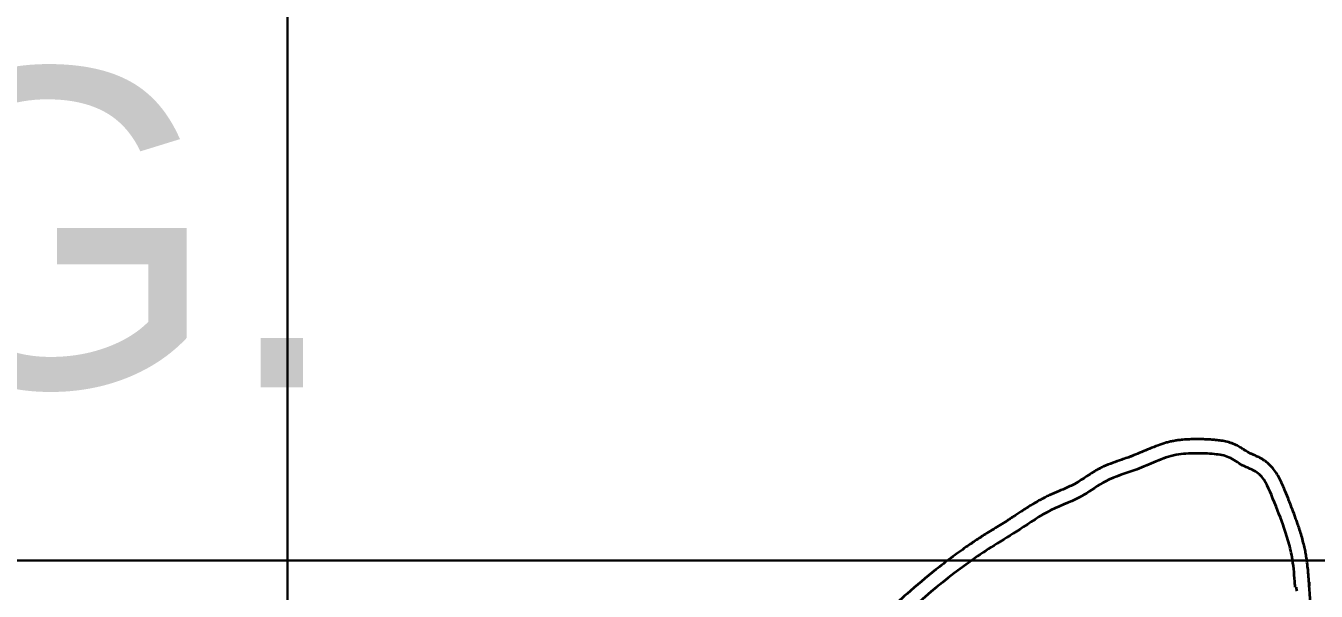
# Model space of a CAD drawing. Header units: millimetres. Extents: x 120281 to 1416367021, y -641565767 to 918373.
# Drawn here: x 840113 to 841004, y 864555 to 864945 of the extents above; entities that cross this region are included whole.
import ezdxf

# ---------------------------------------------------------------- set-up
doc = ezdxf.new("R2010")
doc.units = ezdxf.units.MM
for name, color, linetype, lineweight in [('0_Ном._пера__1', 7, 'Continuous', 35), ('перегородка', 130, 'Continuous', 20), ('размер', 90, 'Continuous', 40)]:
    doc.layers.add(name, color=color, linetype=linetype, lineweight=lineweight)
doc.styles.add('ARIAL', font='arial.ttf')

msp = doc.modelspace()

# ---------------------------------------------------------------- linework, layer by layer
at = {"layer": '0_Ном._пера__1', "linetype": 'Continuous'}
for points, knots in [([(840946.11378, 864656.83871), (840945.40718, 864657.08834), (840944.7072, 864657.30726), (840944.01652, 864657.50102), (840942.5975, 864657.89909), (840941.22468, 864658.19189), (840939.89782, 864658.42077), (840938.57097, 864658.64965), (840937.29606, 864658.81462), (840936.08246, 864658.94781), (840935.75872, 864658.98334), (840935.48907, 864659.01469), (840935.1737, 864659.04616), (840934.85806, 864659.07766), (840934.46266, 864659.11324), (840934.14817, 864659.14186), (840933.51938, 864659.19908), (840932.92076, 864659.24717), (840932.29641, 864659.2935), (840931.0478, 864659.38617), (840929.81151, 864659.4575), (840928.57916, 864659.51114), (840927.2107, 864659.5707), (840925.85159, 864659.60819), (840924.49999, 864659.62754), (840923.51849, 864659.64159), (840922.54113, 864659.64618), (840921.56671, 864659.64278), (840920.81956, 864659.64017), (840920.06549, 864659.63281), (840919.3023, 864659.619), (840918.53904, 864659.6052), (840917.75954, 864659.58537), (840916.98024, 864659.55613), (840915.42176, 864659.49766), (840913.84081, 864659.40354), (840912.2248, 864659.25578), (840911.15425, 864659.1579), (840910.06844, 864659.03639), (840908.97626, 864658.88482), (840907.9845, 864658.74718), (840906.99205, 864658.58464), (840905.98544, 864658.39293), (840905.51343, 864658.30304), (840905.02418, 864658.21024), (840904.55805, 864658.10938), (840904.09194, 864658.00852), (840903.63008, 864657.9013), (840903.17124, 864657.79069), (840902.25375, 864657.56951), (840901.36873, 864657.32767), (840900.47981, 864657.07311), (840898.70196, 864656.564), (840896.9768, 864655.99611), (840895.30685, 864655.39608), (840893.23188, 864654.65053), (840891.23586, 864653.85538), (840889.3126, 864653.05668), (840887.38934, 864652.25798), (840885.53917, 864651.45622), (840883.74463, 864650.68744), (840881.95008, 864649.91867), (840880.21097, 864649.18294), (840878.51077, 864648.50905), (840878.14885, 864648.3656), (840877.76397, 864648.2236), (840877.40541, 864648.08594)], [0, 0, 0, 0, 1, 1, 1, 2, 2, 2, 3, 3, 3, 4, 4, 4, 5, 5, 5, 6, 6, 6, 7, 7, 7, 8, 8, 8, 9, 9, 9, 10, 10, 10, 11, 11, 11, 12, 12, 12, 13, 13, 13, 14, 14, 14, 15, 15, 15, 16, 16, 16, 17, 17, 17, 18, 18, 18, 19, 19, 19, 20, 20, 20, 21, 21, 21, 22, 22, 22, 22]), ([(840989.83469, 864559.26759), (840989.42882, 864565.00709), (840989.02295, 864570.74659), (840988.11646, 864576.41216), (840987.45128, 864580.56953), (840986.51654, 864584.6871), (840985.3717, 864588.75428), (840984.26206, 864592.69641), (840982.95504, 864596.5912), (840981.59599, 864600.41304), (840979.134, 864607.3365), (840976.50124, 864614.02057), (840973.54673, 864621.10281), (840971.09517, 864626.97945), (840968.42207, 864633.13023), (840963.58099, 864636.59559), (840960.65218, 864638.6921), (840956.92987, 864639.80572), (840953.61083, 864641.57548), (840950.35856, 864643.30965), (840947.49351, 864645.67384), (840944.1958, 864647.10848), (840941.11171, 864648.4502), (840937.64921, 864648.97889), (840934.22565, 864649.32282), (840929.95205, 864649.75215), (840925.73915, 864649.89358), (840921.4887, 864649.87593), (840916.85881, 864649.85671), (840912.18438, 864649.64874), (840907.64592, 864648.76782), (840902.89506, 864647.84567), (840898.29321, 864646.18612), (840893.79873, 864644.34293), (840889.3471, 864642.51731), (840885.00081, 864640.51153), (840880.50666, 864638.80804), (840873.28515, 864636.07076), (840865.68187, 864634.114), (840858.90981, 864630.50948), (840853.739, 864627.75725), (840849.05281, 864624.04435), (840843.95678, 864621.10281), (840836.73849, 864616.93625), (840828.69793, 864614.31727), (840821.24968, 864610.58992), (840813.70299, 864606.8133), (840806.76439, 864601.89882), (840799.65283, 864597.30958), (840793.7918, 864593.52733), (840787.81328, 864589.96599), (840781.92859, 864586.24357), (840776.82535, 864583.01548), (840771.79269, 864579.66624), (840766.85222, 864576.19129), (840744.35654, 864560.36865), (840723.77267, 864541.9397), (840703.71819, 864523.07183), (840687.06525, 864507.40423), (840670.77732, 864491.43399), (840654.42695, 864475.48537), (840639.38745, 864460.8154), (840624.29512, 864446.16373), (840610.123, 864430.66635), (840597.51137, 864416.87538), (840585.62847, 864402.41468), (840573.018, 864388.61478), (840565.49614, 864380.38344), (840557.71539, 864372.38721), (840550.22716, 864364.12874), (840542.32347, 864355.41207), (840534.74568, 864346.40325), (840526.96499, 864337.56806), (840519.26466, 864328.82413), (840511.3656, 864320.25027), (840504.25783, 864311.00928), (840498.93617, 864304.09045), (840494.05807, 864296.79765), (840489.83352, 864289.18309), (840485.97947, 864282.23633), (840482.66917, 864275.02178), (840478.70887, 864268.0667), (840473.38711, 864258.72064), (840466.89141, 864249.84313), (840463.6943, 864239.72586), (840462.22756, 864235.08437), (840461.4563, 864230.1819), (840460.91549, 864225.27697), (840460.5065, 864221.56764), (840460.22923, 864217.8569), (840460.35522, 864214.16379), (840460.48796, 864210.2729), (840461.06913, 864206.40159), (840461.47152, 864202.49369), (840461.91391, 864198.19728), (840462.14053, 864193.85668), (840463.13969, 864189.71367), (840463.99818, 864186.15392), (840465.42392, 864182.74007), (840466.47292, 864179.15357), (840467.4717, 864175.73874), (840468.13214, 864172.16726), (840469.81735, 864169.15213), (840471.27435, 864166.54532), (840473.49621, 864164.35451), (840475.37259, 864161.92795), (840478.00643, 864158.52182), (840479.952, 864154.65154), (840482.60424, 864151.36964), (840485.70504, 864147.53268), (840489.77322, 864144.49982), (840493.72762, 864141.36644), (840497.72529, 864138.19876), (840501.60647, 864134.9283), (840505.96319, 864132.47508), (840509.98141, 864130.21246), (840514.4056, 864128.64497), (840518.75816, 864126.91751), (840523.75492, 864124.93438), (840528.65635, 864122.74045), (840533.7754, 864121.36192), (840540.58947, 864119.52694), (840547.78703, 864119.13677), (840554.91085, 864118.58307), (840560.68427, 864118.13433), (840566.40979, 864117.57817), (840572.15021, 864117.47122), (840580.29095, 864117.31956), (840588.46097, 864118.07142), (840596.62382, 864118.58311), (840602.19522, 864118.93235), (840607.76242, 864119.16978), (840613.3075, 864119.69317), (840619.82915, 864120.30875), (840626.31937, 864121.31995), (840632.77661, 864122.47191), (840640.40509, 864123.83282), (840647.98793, 864125.39017), (840655.58067, 864126.9176), (840668.41533, 864129.49954), (840681.27903, 864131.99602), (840693.9595, 864135.25387), (840706.39642, 864138.44915), (840718.65777, 864142.37677), (840730.66814, 864146.92395), (840741.93838, 864151.19091), (840752.98768, 864156.00345), (840764.03704, 864160.81596)], [0, 0, 0, 0, 1, 1, 1, 2, 2, 2, 3, 3, 3, 4, 4, 4, 5, 5, 5, 6, 6, 6, 7, 7, 7, 8, 8, 8, 9, 9, 9, 10, 10, 10, 11, 11, 11, 12, 12, 12, 13, 13, 13, 14, 14, 14, 15, 15, 15, 16, 16, 16, 17, 17, 17, 18, 18, 18, 19, 19, 19, 20, 20, 20, 21, 21, 21, 22, 22, 22, 23, 23, 23, 24, 24, 24, 25, 25, 25, 26, 26, 26, 27, 27, 27, 28, 28, 28, 29, 29, 29, 30, 30, 30, 31, 31, 31, 32, 32, 32, 33, 33, 33, 34, 34, 34, 35, 35, 35, 36, 36, 36, 37, 37, 37, 38, 38, 38, 39, 39, 39, 40, 40, 40, 41, 41, 41, 42, 42, 42, 43, 43, 43, 44, 44, 44, 45, 45, 45, 46, 46, 46, 47, 47, 47, 48, 48, 48, 49, 49, 49, 49]), ([(840948.1451, 864656.00626), (840947.96758, 864656.08469), (840947.78755, 864656.16205), (840947.60867, 864656.23681), (840947.43014, 864656.31143), (840947.36688, 864656.36221), (840947.18891, 864656.43265), (840946.83295, 864656.57353), (840946.52982, 864656.71163), (840946.17667, 864656.83645)], [0, 0, 0, 0, 1, 1, 1, 2, 2, 2, 3, 3, 3, 3]), ([(840958.34056, 864650.06414), (840958.25415, 864650.10842), (840958.17032, 864650.15213), (840958.0891, 864650.19525), (840957.927, 864650.2813), (840957.86195, 864650.36792), (840957.68794, 864650.46685), (840957.51407, 864650.5657), (840957.36168, 864650.66854), (840957.17475, 864650.78055), (840956.80085, 864651.00461), (840956.40618, 864651.25365), (840955.97818, 864651.52681), (840955.34269, 864651.93239), (840954.64227, 864652.38947), (840953.87438, 864652.88002), (840953.10648, 864653.37056), (840952.26762, 864653.89502), (840951.33771, 864654.42546), (840950.4078, 864654.9559), (840949.38495, 864655.49265), (840948.2555, 864655.99234)], [0, 0, 0, 0, 1, 1, 1, 2, 2, 2, 3, 3, 3, 4, 4, 4, 5, 5, 5, 6, 6, 6, 7, 7, 7, 7]), ([(840968.40547, 864645.13261), (840968.06989, 864645.35287), (840967.73719, 864645.56057), (840967.40855, 864645.75727), (840966.75126, 864646.15068), (840966.10393, 864646.50007), (840965.48565, 864646.8176), (840964.57462, 864647.28546), (840963.71087, 864647.68494), (840962.90924, 864648.04384), (840962.10758, 864648.40275), (840961.36319, 864648.72151), (840960.69125, 864649.01743), (840960.01932, 864649.31334), (840959.41924, 864649.58634), (840958.89559, 864649.84239), (840958.74767, 864649.91472), (840958.65103, 864649.98564), (840958.51583, 864650.05525)], [0, 0, 0, 0, 1, 1, 1, 2, 2, 2, 3, 3, 3, 4, 4, 4, 5, 5, 5, 6, 6, 6, 6]), ([(840877.50922, 864648.08614), (840877.21728, 864647.97391), (840876.92708, 864647.86398), (840876.63291, 864647.75415), (840876.33858, 864647.64425), (840875.96341, 864647.54491), (840875.66357, 864647.43595), (840875.06359, 864647.21791), (840874.44074, 864646.99274), (840873.81997, 864646.77619), (840872.57843, 864646.34309), (840871.30446, 864645.91028), (840869.98987, 864645.46494), (840868.02369, 864644.79887), (840865.98559, 864644.10525), (840863.89455, 864643.33143), (840861.8035, 864642.55762), (840859.66068, 864641.70325), (840857.49711, 864640.70432), (840856.60416, 864640.29204), (840855.6996, 864639.85552), (840854.80258, 864639.38893)], [0, 0, 0, 0, 1, 1, 1, 2, 2, 2, 3, 3, 3, 4, 4, 4, 5, 5, 5, 6, 6, 6, 7, 7, 7, 7]), ([(840982.98934, 864623.81369), (840982.85437, 864624.13881), (840982.71879, 864624.46457), (840982.5826, 864624.79103), (840982.3628, 864625.31788), (840982.14449, 864625.85525), (840981.91145, 864626.40477), (840981.6784, 864626.9543), (840981.43773, 864627.51476), (840981.18765, 864628.08371), (840980.68747, 864629.22161), (840980.15121, 864630.39412), (840979.55711, 864631.5866), (840978.96301, 864632.77909), (840978.31217, 864633.99175), (840977.57902, 864635.20834), (840976.84587, 864636.42492), (840976.03004, 864637.64608), (840975.09913, 864638.847), (840974.33018, 864639.839), (840973.48238, 864640.81719), (840972.53843, 864641.75797), (840971.59447, 864642.69876), (840970.55337, 864643.60205), (840969.40895, 864644.43347), (840969.24055, 864644.55581), (840969.06655, 864644.67773), (840968.89759, 864644.79435)], [0, 0, 0, 0, 1, 1, 1, 2, 2, 2, 3, 3, 3, 4, 4, 4, 5, 5, 5, 6, 6, 6, 7, 7, 7, 8, 8, 8, 9, 9, 9, 9]), ([(840854.92794, 864639.39033), (840854.59906, 864639.21914), (840854.26909, 864639.04332), (840853.94451, 864638.86642), (840853.19406, 864638.45743), (840852.36447, 864638.03787), (840851.65676, 864637.61715), (840850.06594, 864636.67145), (840848.55813, 864635.70942), (840847.14427, 864634.77414), (840845.73044, 864633.83887), (840844.39449, 864632.93096), (840843.11263, 864632.08605), (840841.83078, 864631.24115), (840840.6059, 864630.4594), (840839.42716, 864629.76653)], [0, 0, 0, 0, 1, 1, 1, 2, 2, 2, 3, 3, 3, 4, 4, 4, 5, 5, 5, 5]), ([(840838.69639, 864629.29138), (840838.42707, 864629.13934), (840838.1545, 864628.98862), (840837.87873, 864628.83909), (840837.32677, 864628.53979), (840836.68215, 864628.25781), (840836.10483, 864627.96716), (840834.95016, 864627.38585), (840833.74907, 864626.82047), (840832.50107, 864626.25792), (840830.62825, 864625.41373), (840828.66154, 864624.57963), (840826.61622, 864623.71178), (840824.5709, 864622.84393), (840822.45102, 864621.94227), (840820.28599, 864620.95092), (840819.26116, 864620.48166), (840818.21923, 864619.99253), (840817.17749, 864619.47595), (840816.81011, 864619.29377), (840816.41827, 864619.12329), (840816.05379, 864618.93664)], [0, 0, 0, 0, 1, 1, 1, 2, 2, 2, 3, 3, 3, 4, 4, 4, 5, 5, 5, 6, 6, 6, 7, 7, 7, 7]), ([(840999.57674, 864559.9565), (840999.43398, 864561.97531), (840999.28892, 864564.02934), (840999.11862, 864566.11544), (840998.99823, 864567.59016), (840998.86517, 864569.08092), (840998.71064, 864570.58657), (840998.5433, 864572.21705), (840998.35078, 864573.86501), (840998.12115, 864575.52865), (840998.02452, 864576.22874), (840997.92131, 864576.9316), (840997.81059, 864577.63706), (840997.71379, 864578.25386), (840997.61138, 864578.8712), (840997.50398, 864579.48599), (840997.39658, 864580.10078), (840997.28398, 864580.71394), (840997.16652, 864581.32543), (840996.93161, 864582.54842), (840996.67705, 864583.76477), (840996.40419, 864584.97431), (840996.06419, 864586.48145), (840995.69588, 864587.97801), (840995.30207, 864589.46372), (840994.89808, 864590.98781), (840994.46622, 864592.50179), (840994.01571, 864593.9935), (840993.5652, 864595.48522), (840993.09585, 864596.95716), (840992.61506, 864598.40887), (840992.18725, 864599.70063), (840991.75037, 864600.97635), (840991.30953, 864602.23551), (840990.95939, 864603.2356), (840990.60751, 864604.22368), (840990.25205, 864605.20874), (840989.89659, 864606.19379), (840989.53771, 864607.17458), (840989.17501, 864608.15268), (840988.44959, 864610.10888), (840987.70906, 864612.05429), (840986.95059, 864614.00165), (840986.5293, 864615.0833), (840986.1024, 864616.16555), (840985.6696, 864617.25063), (840984.80399, 864619.4208), (840983.91454, 864621.60226), (840982.99702, 864623.81326)], [0, 0, 0, 0, 1, 1, 1, 2, 2, 2, 3, 3, 3, 4, 4, 4, 5, 5, 5, 6, 6, 6, 7, 7, 7, 8, 8, 8, 9, 9, 9, 10, 10, 10, 11, 11, 11, 12, 12, 12, 13, 13, 13, 14, 14, 14, 15, 15, 15, 16, 16, 16, 16]), ([(840816.32725, 864618.91926), (840815.96348, 864618.73257), (840815.60201, 864618.54412), (840815.24278, 864618.35408), (840814.52342, 864617.97353), (840813.59885, 864617.58803), (840812.89645, 864617.19646), (840811.49141, 864616.41317), (840810.0883, 864615.6114), (840808.7443, 864614.79727), (840805.98109, 864613.12345), (840803.33473, 864611.40513), (840800.76546, 864609.7168), (840799.79352, 864609.07812), (840798.8233, 864608.44372), (840797.87129, 864607.81711), (840797.02753, 864607.26175), (840796.20506, 864606.71242), (840795.37421, 864606.17178), (840794.63061, 864605.68791), (840793.8878, 864605.21223), (840793.14313, 864604.7367), (840792.39858, 864604.26123), (840791.67094, 864603.78751), (840790.91767, 864603.3139), (840789.41088, 864602.36652), (840787.86579, 864601.42151), (840786.32904, 864600.47226), (840783.25554, 864598.57374), (840780.12987, 864596.65824), (840776.98162, 864594.67029), (840775.77815, 864593.91036), (840774.57167, 864593.14291), (840773.37437, 864592.36872), (840772.17706, 864591.59453), (840770.98358, 864590.81308), (840769.79397, 864590.02508), (840767.41482, 864588.44912), (840765.05532, 864586.84538), (840762.7102, 864585.21327), (840760.91723, 864583.96543), (840759.13861, 864582.70077), (840757.3703, 864581.42264), (840755.602, 864580.14452), (840753.84436, 864578.85252), (840752.1008, 864577.54711), (840748.61363, 864574.93628), (840745.17353, 864572.27305), (840741.77715, 864569.56603), (840734.9844, 864564.152), (840728.3629, 864558.56278), (840721.86785, 864552.86551), (840717.21906, 864548.78772), (840712.63525, 864544.65453), (840708.10089, 864540.4901), (840704.88167, 864537.53351), (840701.68756, 864534.56116), (840698.51255, 864531.58161), (840695.16676, 864528.4418), (840691.83939, 864525.29314), (840688.52586, 864522.13593), (840685.21234, 864518.97873), (840681.9127, 864515.81371), (840678.62343, 864512.64346), (840672.04491, 864506.30296), (840665.50884, 864499.94153), (840658.98646, 864493.58006), (840655.2796, 864489.96465), (840651.57691, 864486.34926), (840647.87441, 864482.73754), (840643.2181, 864478.19539), (840638.54406, 864473.64332), (840633.87862, 864469.05358), (840629.21317, 864464.46383), (840624.55708, 864459.83702), (840619.94045, 864455.14675), (840617.07214, 864452.23268), (840614.21954, 864449.29412), (840611.38871, 864446.32462), (840609.12528, 864443.95032), (840606.87666, 864441.55598), (840604.64551, 864439.13884), (840603.34222, 864437.72691), (840602.06181, 864436.30515), (840600.77476, 864434.88164), (840599.4877, 864433.45812), (840598.19988, 864432.03245), (840596.92934, 864430.60326), (840594.38822, 864427.74481), (840591.86708, 864424.87776), (840589.37349, 864422.01358), (840584.38632, 864416.28525), (840579.47115, 864410.568), (840574.52892, 864404.94924), (840572.79636, 864402.97953), (840571.0599, 864401.02184), (840569.31721, 864399.07991), (840568.39443, 864398.05164), (840567.43376, 864397.0304), (840566.50637, 864396.01154)], [0, 0, 0, 0, 1, 1, 1, 2, 2, 2, 3, 3, 3, 4, 4, 4, 5, 5, 5, 6, 6, 6, 7, 7, 7, 8, 8, 8, 9, 9, 9, 10, 10, 10, 11, 11, 11, 12, 12, 12, 13, 13, 13, 14, 14, 14, 15, 15, 15, 16, 16, 16, 17, 17, 17, 18, 18, 18, 19, 19, 19, 20, 20, 20, 21, 21, 21, 22, 22, 22, 23, 23, 23, 24, 24, 24, 25, 25, 25, 26, 26, 26, 27, 27, 27, 28, 28, 28, 29, 29, 29, 30, 30, 30, 31, 31, 31, 32, 32, 32, 33, 33, 33, 33]), ([(840741.43574, 864244.20809), (840740.49172, 864238.60728), (840739.5477, 864233.00647), (840738.32515, 864227.44792), (840737.18661, 864222.27136), (840735.80651, 864217.13145), (840734.87987, 864211.95136), (840734.28983, 864208.65291), (840733.88365, 864205.33817), (840733.72998, 864201.90852), (840733.56709, 864198.27297), (840733.68793, 864194.50831), (840735.16625, 864191.28991), (840735.99016, 864189.4962), (840737.23572, 864187.87216), (840738.61152, 864186.41196), (840740.16093, 864184.76751), (840741.87551, 864183.33084), (840743.77944, 864182.10788), (840745.8936, 864180.74988), (840748.24123, 864179.65538), (840750.6744, 864179.2385), (840753.67448, 864178.72448), (840756.80461, 864179.24063), (840759.86473, 864179.81238), (840762.71273, 864180.34449), (840765.50009, 864180.92476), (840768.19595, 864181.82094), (840773.8199, 864183.69051), (840779.04564, 864186.93494), (840783.7041, 864190.71603), (840787.67996, 864193.94308), (840791.2426, 864197.56104), (840795.18982, 864200.76076), (840800.06259, 864204.71075), (840805.52143, 864208.02338), (840810.12523, 864212.2383), (840815.49853, 864217.15773), (840819.70706, 864223.3063), (840824.48789, 864228.88261), (840828.46145, 864233.51733), (840832.83035, 864237.75674), (840837.1235, 864242.08177), (840842.61396, 864247.61301), (840847.98053, 864253.2843), (840852.92243, 864259.29996), (840857.58138, 864264.97121), (840861.86289, 864270.94853), (840866.34226, 864276.77111), (840876.1723, 864289.54889), (840886.95518, 864301.5815), (840896.67126, 864314.42045), (840904.89, 864325.28077), (840912.34542, 864336.71805), (840920.10531, 864347.9356), (840927.55156, 864358.69976), (840935.27816, 864369.26159), (840942.62296, 864380.07459), (840951.95125, 864393.80767), (840960.66367, 864407.94589), (840968.85464, 864422.45274), (840975.06517, 864433.45208), (840980.97593, 864444.66334), (840985.39813, 864456.42851), (840988.21905, 864463.93349), (840990.43425, 864471.66387), (840992.75128, 864479.38546), (840994.34005, 864484.68009), (840995.97672, 864489.9706), (840997.40376, 864495.24636), (840998.87749, 864500.69477), (841000.12758, 864506.12745), (841000.86216, 864511.9624), (841001.53485, 864517.30581), (841001.77522, 864522.98656), (841001.73013, 864527.57034), (841001.68767, 864531.88775), (841001.39172, 864535.232), (841000.8619, 864542.26838), (841000.22374, 864550.74378), (840999.24621, 864564.57587), (840999.57679, 864559.95648), (840999.61111, 864559.47687), (840999.62174, 864558.7946), (840999.67006, 864558.11608)], [0, 0, 0, 0, 1, 1, 1, 2, 2, 2, 3, 3, 3, 4, 4, 4, 5, 5, 5, 6, 6, 6, 7, 7, 7, 8, 8, 8, 9, 9, 9, 10, 10, 10, 11, 11, 11, 12, 12, 12, 13, 13, 13, 14, 14, 14, 15, 15, 15, 16, 16, 16, 17, 17, 17, 18, 18, 18, 19, 19, 19, 20, 20, 20, 21, 21, 21, 22, 22, 22, 23, 23, 23, 24, 24, 24, 25, 25, 25, 26, 26, 26, 27, 27, 27, 28, 28, 28, 28])]:
    msp.add_open_spline(points, degree=3, knots=knots, dxfattribs=at)
for points in [[(840968.69013, 864644.79243), (840968.52038, 864644.90904), (840968.35116, 864645.02231), (840968.18266, 864645.13245)], [(840839.42003, 864629.76408), (840839.15201, 864629.60649), (840838.88738, 864629.45408), (840838.61781, 864629.30207)], [(840989.96934, 864557.3812), (840989.89253, 864558.45439), (840989.83372, 864559.28014), (840989.80027, 864559.75206)], [(840991.00711, 864555.60556), (840990.96207, 864556.25161), (840990.92055, 864556.84987), (840990.88351, 864557.38652)], [(840991.23438, 864554.69238), (840991.20894, 864555.03769), (840991.18426, 864555.37279), (840991.16046, 864555.69595)]]:
    msp.add_open_spline(points, degree=3, dxfattribs=at)
at = {"layer": 'размер', "color": 0, "lineweight": 30}
for p, q in [((840293.80283, 862574.51942), (840293.80283, 868078.27871)), ((836291.0688, 864575.88644), (842795.5116, 864575.88644))]:
    msp.add_line(p, q, dxfattribs=at)

# ---------------------------------------------------------------- texts
at = {"layer": 'перегородка', "color": 0, "lineweight": 30, "insert": (836470.53354, 864915.54314), "char_height": 220.1503716, "attachment_point": 1, "style": 'ARIAL'}
msp.add_mtext('  L.B.M.         Feyzullayev G.', dxfattribs=at)

doc.saveas('drawing.dxf')
